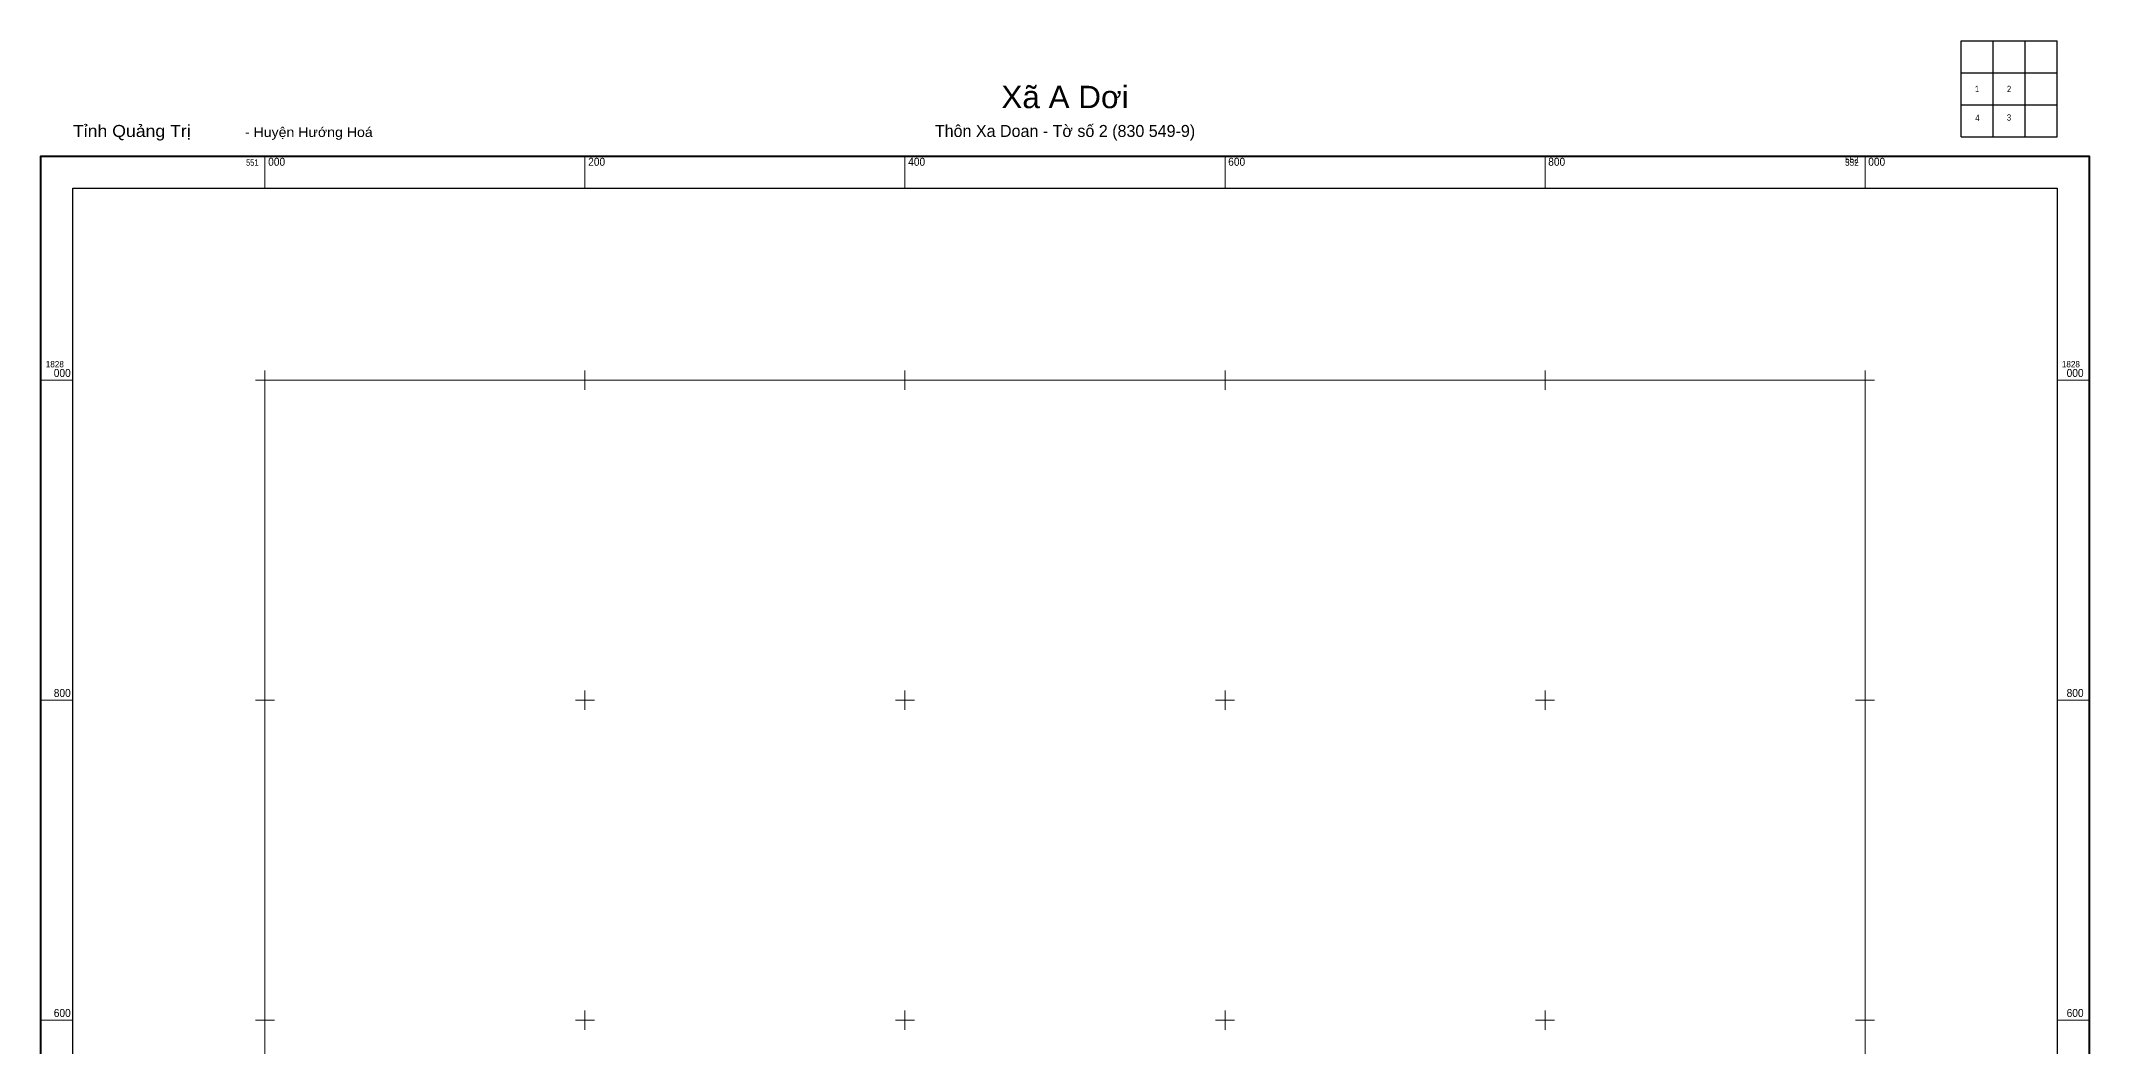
# Model space of a CAD drawing. Header units: metres. Extents: x 550860 to 552140, y 1826754 to 1828212.
# Drawn here: x 550860 to 552140, y 1827584 to 1828212 of the extents above; entities that cross this region are included whole.
import ezdxf
from ezdxf.enums import TextEntityAlignment as Align

# ---------------------------------------------------------------- set-up
doc = ezdxf.new("R2010")
doc.units = ezdxf.units.M
doc.header["$LTSCALE"] = 1.7
doc.layers.add('1', color=7, linetype='Continuous')
doc.layers.add('23', color=7, linetype='Continuous', lineweight=13)
doc.layers.add('63', color=7, linetype='Continuous', lineweight=13)

msp = doc.modelspace()

# ---------------------------------------------------------------- linework, layer by layer
at = {"layer": '23'}
for p, q in [((551000, 1827000), (551000, 1828000)), ((551000, 1828000), (552000, 1828000)), ((552000, 1827000), (552000, 1828000))]:
    msp.add_line(p, q, dxfattribs=at)
at = {"layer": '63', "lineweight": 25}
for p, q in [((552060, 1828212), (552120, 1828212)), ((552060, 1828152), (552060, 1828212)), ((552080, 1828152), (552080, 1828212)), ((552100, 1828152), (552100, 1828212)), ((552060, 1828192), (552120, 1828192)), ((552060, 1828172), (552120, 1828172))]:
    msp.add_line(p, q, dxfattribs=at)
at = {"layer": '63'}
for p, q in [((551000, 1828120), (551000, 1828140)), ((551200, 1828120), (551200, 1828140)), ((551400, 1828120), (551400, 1828140)), ((551600, 1828120), (551600, 1828140)), ((551800, 1828120), (551800, 1828140)), ((552000, 1828120), (552000, 1828140)), ((550860, 1828000), (550880, 1828000)), ((550994, 1828000), (551006, 1828000)), ((551000, 1827994), (551000, 1828006)), ((551194, 1828000), (551206, 1828000)), ((551200, 1827994), (551200, 1828006)), ((551394, 1828000), (551406, 1828000)), ((551400, 1827994), (551400, 1828006)), ((551594, 1828000), (551606, 1828000)), ((551600, 1827994), (551600, 1828006)), ((551794, 1828000), (551806, 1828000)), ((551800, 1827994), (551800, 1828006)), ((551994, 1828000), (552006, 1828000)), ((552000, 1827994), (552000, 1828006)), ((552120, 1828000), (552140, 1828000)), ((551000, 1827794), (551000, 1827806)), ((551200, 1827794), (551200, 1827806)), ((551400, 1827794), (551400, 1827806)), ((551600, 1827794), (551600, 1827806)), ((551800, 1827794), (551800, 1827806)), ((552000, 1827794), (552000, 1827806)), ((550860, 1827800), (550880, 1827800)), ((550994, 1827800), (551006, 1827800)), ((551194, 1827800), (551206, 1827800)), ((551394, 1827800), (551406, 1827800)), ((551594, 1827800), (551606, 1827800)), ((551794, 1827800), (551806, 1827800)), ((551994, 1827800), (552006, 1827800)), ((552120, 1827800), (552140, 1827800)), ((550860, 1827600), (550880, 1827600)), ((550994, 1827600), (551006, 1827600)), ((551000, 1827594), (551000, 1827606)), ((551194, 1827600), (551206, 1827600)), ((551200, 1827594), (551200, 1827606)), ((551394, 1827600), (551406, 1827600)), ((551400, 1827594), (551400, 1827606)), ((551594, 1827600), (551606, 1827600)), ((551600, 1827594), (551600, 1827606)), ((551794, 1827600), (551806, 1827600)), ((551800, 1827594), (551800, 1827606)), ((551994, 1827600), (552006, 1827600)), ((552000, 1827594), (552000, 1827606)), ((552120, 1827600), (552140, 1827600))]:
    msp.add_line(p, q, dxfattribs=at)
at = {"layer": '63', "lineweight": 25}
msp.add_lwpolyline([(552060, 1828152), (552120, 1828152), (552120, 1828212)], dxfattribs=at)
at = {"layer": '63', "lineweight": 40}
msp.add_lwpolyline([(550860, 1826860), (550860, 1828140), (552140, 1828140), (552140, 1826860)], close=True, dxfattribs=at)
at = {"layer": '63', "lineweight": 25}
msp.add_lwpolyline([(550880, 1826880), (550880, 1828120), (552120, 1828120), (552120, 1826880)], close=True, dxfattribs=at)

# ---------------------------------------------------------------- texts
at = {"layer": '1', "width": 0.9}
msp.add_text('4', height=4, dxfattribs=at).set_placement((552070.26, 1828161.93), align=Align.CENTER)
at = {"layer": '63'}
for s, height, width, p in [('Xã A Dơi', 14, 1.05, (551500, 1828170)), ('1', 4, 0.65, (552070, 1828180)), ('2', 4, 0.85, (552090.01, 1828180)), ('3', 4, 0.9, (552090, 1828162.17))]:
    msp.add_text(s, height=height, dxfattribs=dict(at, width=width)).set_placement(p, align=Align.CENTER)
for s, height, width, p in [('Tỉnh Quảng Trị', 7.5, 1.1, (550880, 1828152)), (' - Huyện Hướng Hoá', 6, 1.1, (550985, 1828152)), ('000', 5, 0.95, (551002, 1828134)), ('200', 5, 0.95, (551202, 1828134)), ('400', 5, 0.95, (551402, 1828134)), ('600', 5, 0.95, (551602, 1828134)), ('800', 5, 0.95, (551802, 1828134)), ('000', 5, 0.95, (552002, 1828134)), ('1828', 4, 0.95, (550863, 1828008)), ('1828', 4, 0.95, (550863, 1828008)), ('000', 5, 0.95, (550868, 1828002)), ('1828', 4, 0.95, (552123, 1828008)), ('1828', 4, 0.95, (552123, 1828008)), ('000', 5, 0.95, (552126, 1828002)), ('800', 5, 0.95, (550868, 1827802)), ('800', 5, 0.95, (552126, 1827802)), ('600', 5, 0.95, (550868, 1827602)), ('600', 5, 0.95, (552126, 1827602))]:
    msp.add_text(s, height=height, dxfattribs=dict(at, width=width)).set_placement(p)
msp.add_text('Thôn Xa Doan - Tờ số 2 (830 549-9)', height=7.5, dxfattribs=at).set_placement((551500.01, 1828152), align=Align.CENTER)
for s, width, p in [('551', 0.85, (550996, 1828134)), ('552', 0.95, (551996, 1828136)), ('552', 0.95, (551996, 1828134))]:
    msp.add_text(s, height=4, dxfattribs=dict(at, width=width)).set_placement(p, align=Align.RIGHT)

doc.saveas('drawing.dxf')
